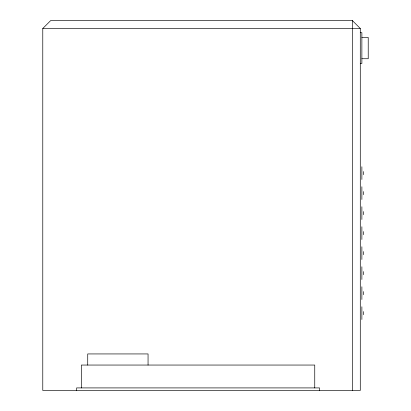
<?xml version="1.0" encoding="UTF-8"?>
<svg xmlns="http://www.w3.org/2000/svg" width="411" height="411" viewBox="0 0 411 411"><rect width="100%" height="100%" fill="white"/><g stroke="black" fill="none" stroke-linecap="round" stroke-linejoin="round"><path stroke-width="0.62" d="M42.775 28.487L50.712 20.55L352.35 20.55L360.288 28.487L360.288 390.45L42.775 390.45L42.775 28.487L360.288 28.487M360.288 32.695L361.875 32.695L361.875 63.494L360.288 63.494M361.875 37.458L368.225 37.458L368.225 58.732L361.875 58.732M363.463 171.567L363.463 174.66M363.463 191.572L363.463 194.665M363.463 211.573L363.463 214.665M363.463 231.578L363.463 234.671M363.463 251.578L363.463 254.671M363.463 271.584L363.463 274.676M363.463 291.584L363.463 294.682M363.463 311.589L363.463 314.682M361.875 166.763L361.875 179.463M361.875 186.769L361.875 199.469M361.875 206.769L361.875 219.469M361.875 226.774L361.875 239.474M361.875 246.775L361.875 259.475M361.875 266.78L361.875 279.48M361.875 286.78L361.875 299.485M361.875 306.786L361.875 319.486M352.35 20.55L352.35 390.45M319.511 390.45L319.511 387.912L76.616 387.912L76.616 390.45M314.749 387.912L314.749 365.05L81.378 365.05L81.378 387.912M148.058 365.05L148.058 353.938L87.728 353.938L87.728 365.05"/></g></svg>
